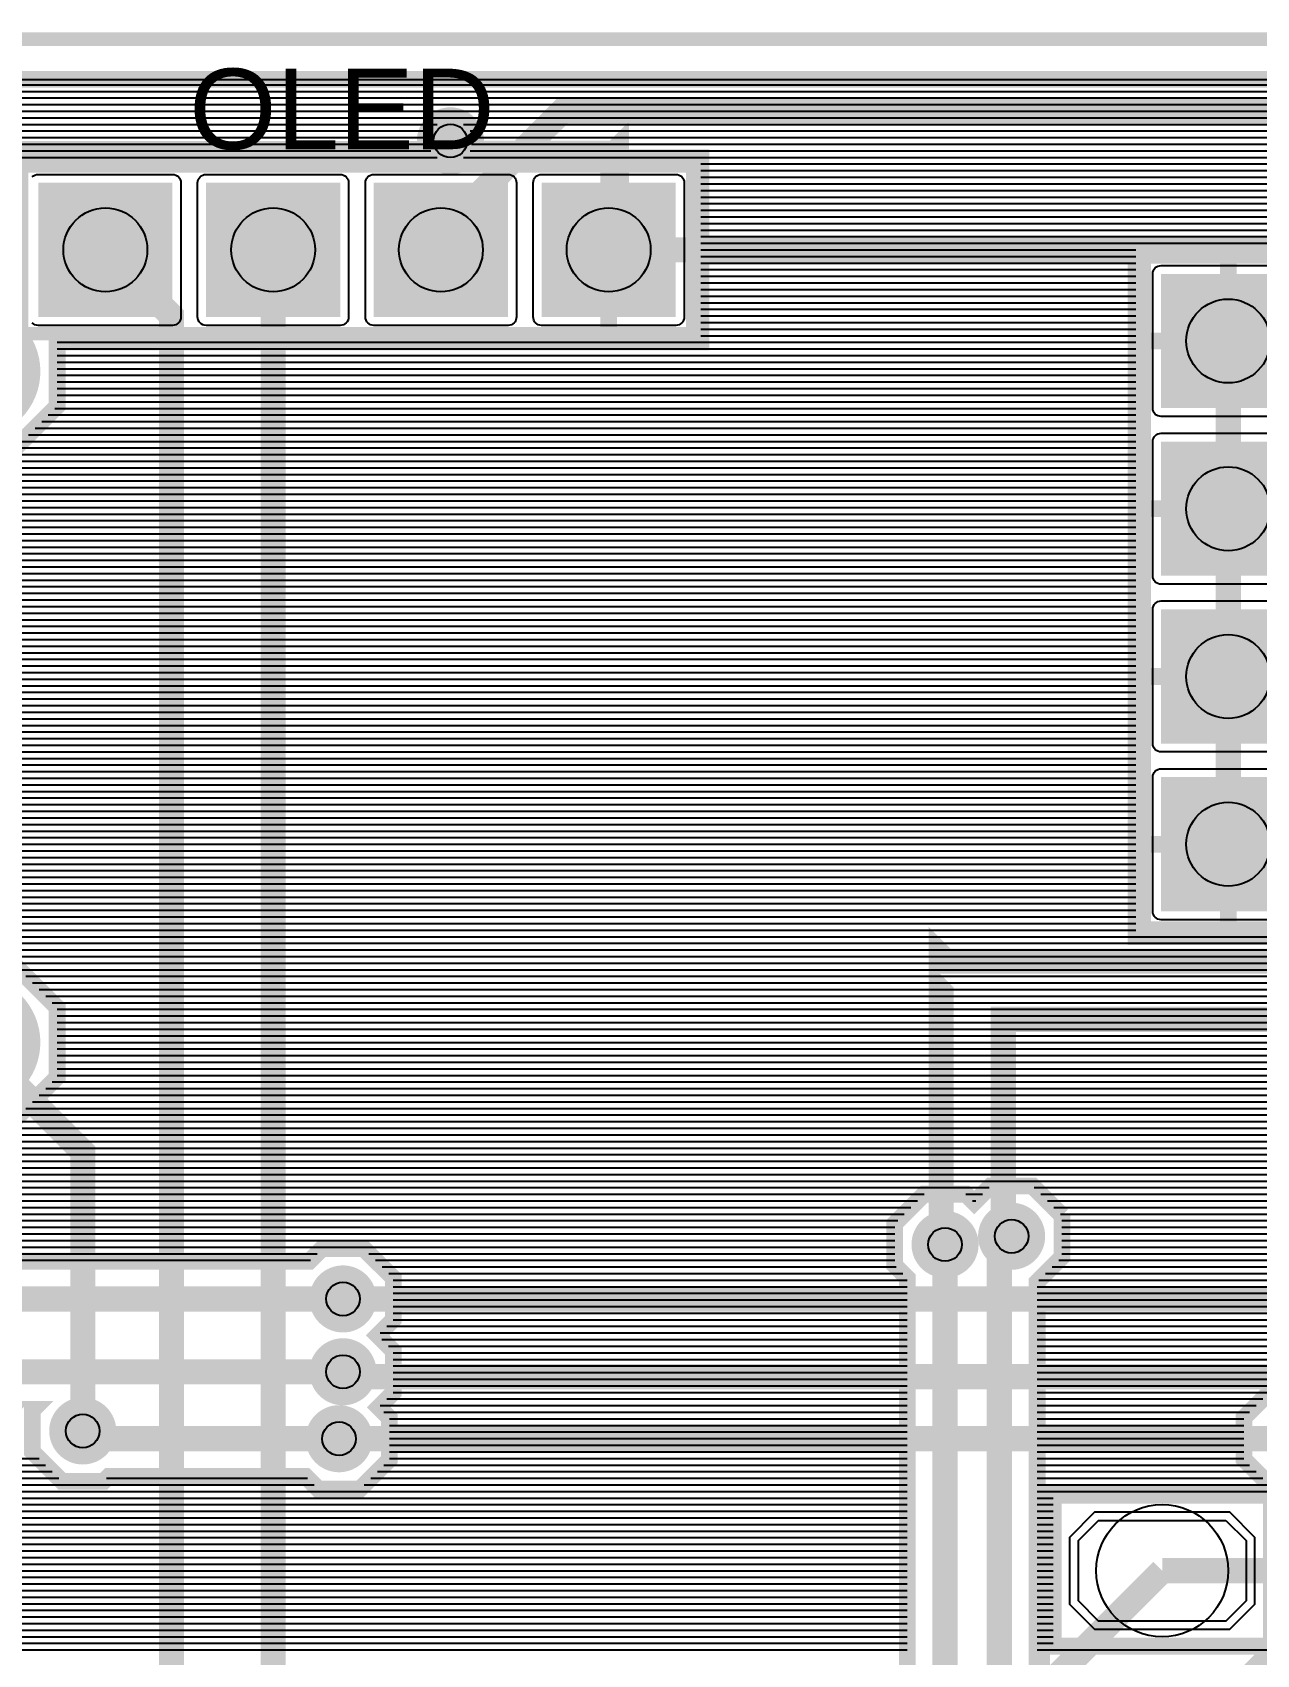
# Model space of a CAD drawing. Header units: inches. Extents: x -1.48 to 1.48, y -0.99 to 0.99.
# Drawn here: x -0.236 to 0.493, y 0.021 to 0.988 of the extents above; entities that cross this region are included whole.
import ezdxf

# ---------------------------------------------------------------- set-up
doc = ezdxf.new("R2010")
doc.units = ezdxf.units.IN
doc.layers.get('0').update_dxf_attribs({"linetype": 'CONTINUOUS'})

# ---------------------------------------------------------------- blocks, each defined once
blk = doc.blocks.new('EPAD')
at = {"const_width": 0.5}
blk.add_lwpolyline([(-0.25, 0, 1), (0.25, 0, 1)], format="xyb", close=True, dxfattribs=at)
blk = doc.blocks.new('RPAD')
blk.add_trace([(-0.5, -0.5), (-0.5, 0.5), (0.5, -0.5), (0.5, 0.5)])

msp = doc.modelspace()

# ---------------------------------------------------------------- linework, layer by layer
for points, const_width in [([(-1.476378, -0.984252), (1.476378, -0.984252), (1.476378, 0.984252), (-1.476378, 0.984252), (-1.476378, -0.984252)], 0.008), ([(-1.476378, -0.984252), (1.476378, -0.984252), (1.476378, 0.984252), (-1.476378, 0.984252), (-1.476378, -0.984252)], 0.008), ([(1.452378, -0.960252), (-1.452378, -0.960252), (-1.452378, 0.960252), (1.452378, 0.960252), (1.452378, -0.960252)], 0.01), ([(1.34252, 0.071244), (1.34252, 0.846488), (1.247357, 0.94165), (0.079604, 0.94165), (0.007087, 0.869133), (0.007087, 0.858645)], 0.015), ([(0.025244, 0.928798), (0.025244, 0.918443), (0.020445, 0.913645), (0.162086, 0.913645), (0.162086, 0.803646), (-0.221654, 0.803646), (-0.221654, 0.765494), (-0.250943, 0.736205), (-0.292364, 0.736205), (-0.321653, 0.765494), (-0.321653, 0.806915), (-0.292364, 0.836204), (-0.250943, 0.836204), (-0.247913, 0.833174), (-0.247913, 0.913645), (0.005042, 0.913645), (0.000244, 0.918443), (0.000244, 0.928798), (0.007566, 0.936121), (0.017921, 0.936121), (0.025244, 0.928798)], 0.01), ([(-0.862205, 0.583055), (-0.862205, 0.683055), (-0.862205, 0.783055), (-0.729146, 0.916113), (0.018701, 0.916113), (0.019476, 0.916889), (0.012744, 0.923621)], 0.015), ([(0.012744, 0.923621), (0.020213, 0.916152), (0.110754, 0.916152), (0.111779, 0.917178), (0.111779, 0.863338), (0.107087, 0.858645)], 0.015), ([(-0.242913, 0.808645), (0.157087, 0.808645), (0.157087, 0.908645), (-0.242913, 0.908645), (-0.242913, 0.808645)], 0.008), ([(-0.242913, 0.808645), (0.157087, 0.808645), (0.157087, 0.908645), (-0.242913, 0.908645), (-0.242913, 0.808645)], 0.008), ([(0.107087, 0.913645), (0.107087, 0.858645)], 0.01), ([(-0.192913, 0.858645), (-0.153543, 0.819275), (-0.153543, -0.007496), (-0.153543, -0.046867), (-0.035433, -0.164977)], 0.015), ([(-0.092913, 0.858645), (-0.092913, -0.051904), (0.031733, -0.176551), (0.070994, -0.215811), (0.070994, -0.215811), (0.073308, -0.213496)], 0.015), ([(0.107087, 0.858645), (0.530709, 0.858645)], 0.015), ([(0.162086, 0.858645), (0.107087, 0.858645)], 0.01), ([(0.107087, 0.803646), (0.107087, 0.858645)], 0.01), ([(0.531378, 0.749315), (0.531378, 0.449315), (0.421378, 0.449315), (0.421378, 0.859314), (0.531378, 0.859314), (0.531378, 0.749315)], 0.01), ([(0.476378, 0.804315), (0.530709, 0.858645)], 0.015), ([(0.476378, 0.859314), (0.476378, 0.804315)], 0.01), ([(0.426378, 0.454315), (0.526378, 0.454315), (0.526378, 0.854315), (0.426378, 0.854315), (0.426378, 0.454315)], 0.008), ([(0.426378, 0.454315), (0.526378, 0.454315), (0.526378, 0.854315), (0.426378, 0.854315), (0.426378, 0.454315)], 0.008), ([(0.633858, 0.819275), (0.627388, 0.819275), (0.533885, 0.725772), (0.533885, 0.436421), (0.532098, 0.434633), (0.307561, 0.434633), (0.305246, 0.436948), (0.305246, 0.268024), (0.307561, 0.26571)], 0.015), ([(0.909449, 0.819275), (1.053419, 0.819275), (1.062143, 0.81055), (1.062143, 0.305921), (1.032822, 0.2766), (0.758131, 0.2766), (0.622329, 0.140798), (0.452775, -0.028756), (0.437008, -0.028756)], 0.015), ([(0.421378, 0.804315), (0.476378, 0.804315)], 0.01), ([(0.476378, 0.504315), (0.476378, 0.604315), (0.476378, 0.704315), (0.476378, 0.804315)], 0.015), ([(0.531378, 0.804315), (0.476378, 0.804315)], 0.01), ([(0.633858, 0.719275), (0.626925, 0.719275), (0.576079, 0.668429), (0.576079, 0.399911), (0.342283, 0.399911), (0.342283, 0.265652), (0.347235, 0.270604)], 0.015), ([(0.909449, 0.719275), (0.983559, 0.645165), (0.983559, 0.333772), (0.791339, 0.333772), (0.742029, 0.297524), (0.515748, 0.071244), (0.437008, 0.071244)], 0.015), ([(0.421378, 0.704315), (0.476378, 0.704315)], 0.01), ([(0.531378, 0.704315), (0.476378, 0.704315)], 0.01), ([(0.421378, 0.604315), (0.476378, 0.604315)], 0.01), ([(0.531378, 0.604315), (0.476378, 0.604315)], 0.01), ([(0.421378, 0.504315), (0.476378, 0.504315)], 0.01), ([(0.476378, 0.449315), (0.476378, 0.504315)], 0.01), ([(0.531378, 0.504315), (0.476378, 0.504315)], 0.01), ([(-0.250943, 0.336205), (-0.292364, 0.336205), (-0.321653, 0.365494), (-0.321653, 0.406915), (-0.292364, 0.436204), (-0.250943, 0.436204), (-0.221654, 0.406915), (-0.221654, 0.365494), (-0.250943, 0.336205)], 0.01), ([(-0.206401, 0.154541), (-0.206401, 0.320952), (-0.271654, 0.386204)], 0.015), ([(0.285061, -0.135718), (0.285061, 0.245783), (0.277561, 0.253283), (0.277561, 0.278136), (0.295134, 0.295709), (0.319987, 0.295709), (0.324951, 0.290745), (0.334809, 0.300603), (0.359661, 0.300603), (0.377235, 0.28303)], 0.01), ([(0.377235, 0.28303), (0.377235, 0.258177), (0.362468, 0.24341), (0.362468, -0.107682), (0.372008, -0.107682), (0.372008, -0.083757), (0.502007, -0.083757)], 0.01), ([(0.307561, 0.26571), (0.307561, -0.155644)], 0.015), ([(0.347235, 0.270604), (0.339968, 0.263337), (0.339968, -0.123237), (0.346913, -0.130181), (0.435583, -0.130181), (0.437008, -0.128756)], 0.015), ([(-0.360086, 0.255744), (-0.071235, 0.255744), (-0.063735, 0.263244), (-0.038882, 0.263244), (-0.021309, 0.24567), (-0.021309, 0.220818), (-0.030595, 0.211532), (-0.021309, 0.202246), (-0.021309, 0.177393), (-0.029994, 0.168708), (-0.023624, 0.162337), (-0.023624, 0.137484), (-0.041197, 0.119911), (-0.06605, 0.119911), (-0.07355, 0.127411), (-0.191105, 0.127411), (-0.193975, 0.124541), (-0.218828, 0.124541), (-0.236401, 0.142114), (-0.236401, 0.166967), (-0.236048, 0.16732), (-0.251261, 0.16732)], 0.01), ([(-0.051309, 0.233244), (-0.380012, 0.233244), (-0.382327, 0.235559)], 0.015), ([(0.566747, 0.233244), (-0.051309, 0.233244)], 0.015), ([(-0.051309, 0.18982), (-0.271188, 0.18982), (-0.271654, 0.189354)], 0.015), ([(0.576006, 0.186948), (-0.048994, 0.186948), (-0.051309, 0.189263), (-0.051309, 0.18982)], 0.015), ([(0.503322, 0.119984), (0.485748, 0.137557), (0.485748, 0.16241), (0.503322, 0.179983)], 0.01), ([(-0.053623, 0.149911), (-0.201771, 0.149911), (-0.204086, 0.152226), (-0.206401, 0.154541)], 0.015), ([(0.515748, 0.149984), (-0.05355, 0.149984), (-0.053623, 0.149911)], 0.015), ([(0.366142, -0.673638), (0.503937, -0.673638), (0.503937, 0.1177), (0.366142, 0.1177), (0.366142, -0.673638)], 0.008), ([(0.366142, -0.673638), (0.503937, -0.673638), (0.503937, 0.1177), (0.366142, 0.1177), (0.366142, -0.673638)], 0.008), ([(0.502007, 0.116243), (0.502007, 0.026244), (0.372008, 0.026244), (0.372008, 0.116243), (0.502007, 0.116243)], 0.01), ([(0.437008, 0.071244), (0.020396, -0.345368), (-0.425224, -0.345368), (-0.682169, -0.602313), (-0.682169, -0.706479), (-0.678696, -0.706479)], 0.015)]:
    msp.add_lwpolyline(points, dxfattribs=dict(const_width=const_width))
for points in [[(-1.452378, 0.960252), (1.452378, 0.960252)], [(-1.452378, 0.95707), (1.452378, 0.95707)], [(-1.452378, 0.953133), (1.452378, 0.953133)], [(-1.452378, 0.949196), (1.452378, 0.949196)], [(-1.452378, 0.945259), (1.452378, 0.945259)], [(-1.452378, 0.941322), (1.452378, 0.941322)], [(-1.452378, 0.937385), (1.452378, 0.937385)], [(-1.452378, 0.933448), (0.004894, 0.933448)], [(-1.452378, 0.929511), (0.000957, 0.929511)], [(0.020594, 0.933448), (1.452378, 0.933448)], [(0.024531, 0.929511), (1.452378, 0.929511)], [(-1.452378, 0.925574), (0.000244, 0.925574)], [(-1.452378, 0.921637), (0.000244, 0.921637)], [(0.025244, 0.925574), (1.452378, 0.925574)], [(0.025244, 0.921637), (1.452378, 0.921637)], [(-1.452378, 0.9177), (0.000987, 0.9177)], [(-1.452378, 0.913763), (0.004924, 0.913763)], [(0.020564, 0.913763), (1.452378, 0.913763)], [(0.024501, 0.9177), (1.452378, 0.9177)], [(0.162086, 0.909826), (1.452378, 0.909826)], [(-0.236468, 0.9022), (-0.235731, 0.902805), (-0.234881, 0.903259), (-0.233936, 0.903546), (-0.232913, 0.903645), (-0.232913, 0.903645), (-0.152913, 0.903645), (-0.151891, 0.903546), (-0.150946, 0.903259), (-0.150095, 0.902805), (-0.149359, 0.9022), (-0.148754, 0.901463), (-0.148299, 0.900613), (-0.148013, 0.899668), (-0.147913, 0.898645), (-0.147913, 0.818645), (-0.148013, 0.817623), (-0.148299, 0.816678), (-0.148754, 0.815828), (-0.149359, 0.815091), (-0.150095, 0.814486), (-0.150946, 0.814031), (-0.151891, 0.813745), (-0.152913, 0.813645), (-0.232913, 0.813645), (-0.233936, 0.813745), (-0.234881, 0.814031), (-0.235731, 0.814486), (-0.236468, 0.815091)], [(0.162086, 0.905889), (1.452378, 0.905889)], [(0.162086, 0.901952), (1.452378, 0.901952)], [(0.162086, 0.898015), (1.452378, 0.898015)], [(0.162086, 0.894078), (1.452378, 0.894078)], [(0.162086, 0.890141), (1.452378, 0.890141)], [(0.162086, 0.886204), (1.452378, 0.886204)], [(0.162086, 0.882267), (1.452378, 0.882267)], [(0.162086, 0.87833), (1.452378, 0.87833)], [(0.162086, 0.874393), (1.452378, 0.874393)], [(0.162086, 0.870456), (0.578859, 0.870456)], [(0.162086, 0.866519), (0.578859, 0.866519)], [(0.162086, 0.862582), (0.578859, 0.862582)], [(0.162086, 0.858645), (0.421378, 0.858645)], [(0.162086, 0.854708), (0.421378, 0.854708)], [(0.162086, 0.850771), (0.421378, 0.850771)], [(0.162086, 0.846834), (0.421378, 0.846834)], [(0.162086, 0.842897), (0.421378, 0.842897)], [(0.516378, 0.759315), (0.436378, 0.759315), (0.435356, 0.759414), (0.43441, 0.7597), (0.43356, 0.760155), (0.432823, 0.76076), (0.432219, 0.761496), (0.431764, 0.762347), (0.431478, 0.763292), (0.431378, 0.764315), (0.431378, 0.844315), (0.431478, 0.845337), (0.431764, 0.846282), (0.432219, 0.847133), (0.432823, 0.847869), (0.43356, 0.848474), (0.43441, 0.848929), (0.435356, 0.849215), (0.436378, 0.849315), (0.516378, 0.849315)], [(0.162086, 0.83896), (0.421378, 0.83896)], [(0.162086, 0.835023), (0.421378, 0.835023)], [(0.162086, 0.831086), (0.421378, 0.831086)], [(0.162086, 0.827149), (0.421378, 0.827149)], [(0.162086, 0.823212), (0.421378, 0.823212)], [(0.162086, 0.819275), (0.421378, 0.819275)], [(0.162086, 0.815338), (0.421378, 0.815338)], [(-0.221654, 0.803527), (0.421378, 0.803527)], [(0.162086, 0.811401), (0.421378, 0.811401)], [(0.162086, 0.807464), (0.421378, 0.807464)], [(-0.221654, 0.79959), (0.421378, 0.79959)], [(-0.221654, 0.795653), (0.421378, 0.795653)], [(-0.221654, 0.791716), (0.421378, 0.791716)], [(-0.221654, 0.787779), (0.421378, 0.787779)], [(-0.221654, 0.783842), (0.421378, 0.783842)], [(-0.221654, 0.779905), (0.421378, 0.779905)], [(-0.221654, 0.775968), (0.421378, 0.775968)], [(-0.222991, 0.764157), (0.421378, 0.764157)], [(-0.221654, 0.772031), (0.421378, 0.772031)], [(-0.221654, 0.768094), (0.421378, 0.768094)], [(-0.230865, 0.756283), (0.421378, 0.756283)], [(-0.226928, 0.76022), (0.421378, 0.76022)], [(-0.238739, 0.748409), (0.421378, 0.748409)], [(-0.234802, 0.752346), (0.421378, 0.752346)], [(0.516378, 0.659315), (0.436378, 0.659315), (0.435356, 0.659414), (0.43441, 0.6597), (0.43356, 0.660155), (0.432823, 0.66076), (0.432219, 0.661496), (0.431764, 0.662347), (0.431478, 0.663292), (0.431378, 0.664315), (0.431378, 0.744315), (0.431478, 0.745337), (0.431764, 0.746282), (0.432219, 0.747133), (0.432823, 0.747869), (0.43356, 0.748474), (0.43441, 0.748929), (0.435356, 0.749215), (0.436378, 0.749315), (0.516378, 0.749315)], [(-0.25055, 0.736598), (0.421378, 0.736598)], [(-0.246613, 0.740535), (0.421378, 0.740535)], [(-0.242676, 0.744472), (0.421378, 0.744472)], [(-0.610355, 0.732661), (0.421378, 0.732661)], [(-0.610355, 0.728724), (0.421378, 0.728724)], [(-0.610355, 0.724787), (0.421378, 0.724787)], [(-0.610355, 0.72085), (0.421378, 0.72085)], [(-0.610355, 0.716913), (0.421378, 0.716913)], [(-0.610355, 0.712976), (0.421378, 0.712976)], [(-0.610355, 0.709039), (0.421378, 0.709039)], [(-0.610355, 0.705102), (0.421378, 0.705102)], [(-0.610355, 0.701165), (0.421378, 0.701165)], [(-0.443673, 0.697228), (0.421378, 0.697228)], [(-0.439736, 0.693291), (0.421378, 0.693291)], [(-0.435799, 0.689354), (0.421378, 0.689354)], [(-0.431862, 0.685417), (0.421378, 0.685417)], [(-0.429925, 0.68148), (0.421378, 0.68148)], [(-0.429925, 0.677543), (0.421378, 0.677543)], [(-0.429925, 0.673606), (0.421378, 0.673606)], [(-0.429925, 0.669669), (0.421378, 0.669669)], [(-0.430695, 0.657858), (0.421378, 0.657858)], [(-0.429925, 0.665732), (0.421378, 0.665732)], [(-0.429925, 0.661795), (0.421378, 0.661795)], [(-0.438569, 0.649984), (0.421378, 0.649984)], [(-0.434632, 0.653921), (0.421378, 0.653921)], [(0.516378, 0.559315), (0.436378, 0.559315), (0.435356, 0.559414), (0.43441, 0.5597), (0.43356, 0.560155), (0.432823, 0.56076), (0.432219, 0.561496), (0.431764, 0.562347), (0.431478, 0.563292), (0.431378, 0.564315), (0.431378, 0.644315), (0.431478, 0.645337), (0.431764, 0.646282), (0.432219, 0.647133), (0.432823, 0.647869), (0.43356, 0.648474), (0.43441, 0.648929), (0.435356, 0.649215), (0.436378, 0.649315), (0.516378, 0.649315)], [(-0.446443, 0.64211), (0.421378, 0.64211)], [(-0.442506, 0.646047), (0.421378, 0.646047)], [(-0.610355, 0.638173), (0.421378, 0.638173)], [(-0.610355, 0.634236), (0.421378, 0.634236)], [(-0.610355, 0.630299), (0.421378, 0.630299)], [(-0.610355, 0.626362), (0.421378, 0.626362)], [(-0.610355, 0.622425), (0.421378, 0.622425)], [(-0.610355, 0.618488), (0.421378, 0.618488)], [(-0.610355, 0.614551), (0.421378, 0.614551)], [(-0.610355, 0.610614), (0.421378, 0.610614)], [(-0.610355, 0.606677), (0.421378, 0.606677)], [(-0.610355, 0.60274), (0.421378, 0.60274)], [(-0.610355, 0.598803), (0.421378, 0.598803)], [(-0.610355, 0.594866), (0.421378, 0.594866)], [(-0.610355, 0.590929), (0.421378, 0.590929)], [(-0.610355, 0.586992), (0.421378, 0.586992)], [(-0.610355, 0.583055), (0.421378, 0.583055)], [(-0.610355, 0.579118), (0.421378, 0.579118)], [(-0.610355, 0.575181), (0.421378, 0.575181)], [(-0.610355, 0.571244), (0.421378, 0.571244)], [(-0.610355, 0.567307), (0.421378, 0.567307)], [(-0.610355, 0.56337), (0.421378, 0.56337)], [(-0.610355, 0.559433), (0.421378, 0.559433)], [(-0.610355, 0.555496), (0.421378, 0.555496)], [(-0.610355, 0.551559), (0.421378, 0.551559)], [(-0.610355, 0.547622), (0.421378, 0.547622)], [(-0.610355, 0.543685), (0.421378, 0.543685)], [(0.516378, 0.459315), (0.436378, 0.459315), (0.435356, 0.459414), (0.43441, 0.4597), (0.43356, 0.460155), (0.432823, 0.46076), (0.432219, 0.461496), (0.431764, 0.462347), (0.431478, 0.463292), (0.431378, 0.464315), (0.431378, 0.544315), (0.431478, 0.545337), (0.431764, 0.546282), (0.432219, 0.547133), (0.432823, 0.547869), (0.43356, 0.548474), (0.43441, 0.548929), (0.435356, 0.549215), (0.436378, 0.549315), (0.516378, 0.549315)], [(-0.610355, 0.539748), (0.421378, 0.539748)], [(-0.610355, 0.535811), (0.421378, 0.535811)], [(-0.610355, 0.531874), (0.421378, 0.531874)], [(-1.452378, 0.527937), (0.421378, 0.527937)], [(-1.452378, 0.524), (0.421378, 0.524)], [(-1.452378, 0.520063), (0.421378, 0.520063)], [(-1.452378, 0.516126), (0.421378, 0.516126)], [(-1.452378, 0.512189), (0.421378, 0.512189)], [(-1.452378, 0.508252), (0.421378, 0.508252)], [(-1.452378, 0.504315), (0.421378, 0.504315)], [(-1.452378, 0.500378), (0.421378, 0.500378)], [(-1.452378, 0.496441), (0.421378, 0.496441)], [(-1.452378, 0.492504), (0.421378, 0.492504)], [(-1.452378, 0.488567), (0.421378, 0.488567)], [(-1.452378, 0.48463), (0.421378, 0.48463)], [(-1.452378, 0.480693), (0.421378, 0.480693)], [(-1.452378, 0.476756), (0.421378, 0.476756)], [(-0.725315, 0.472819), (0.421378, 0.472819)], [(-0.725315, 0.468881), (0.421378, 0.468881)], [(-0.725315, 0.464944), (0.421378, 0.464944)], [(-0.725315, 0.461007), (0.421378, 0.461007)], [(-0.725315, 0.45707), (0.421378, 0.45707)], [(-0.725315, 0.453133), (0.421378, 0.453133)], [(-0.725315, 0.449196), (0.833904, 0.449196)], [(-0.725315, 0.445259), (0.835987, 0.445259)], [(-0.725315, 0.441322), (0.835987, 0.441322)], [(-0.725315, 0.437385), (0.835987, 0.437385)], [(-0.248187, 0.433448), (0.835987, 0.433448)], [(-0.24425, 0.429511), (0.835987, 0.429511)], [(-0.240313, 0.425574), (0.835987, 0.425574)], [(-0.236376, 0.421637), (0.835987, 0.421637)], [(-0.232439, 0.4177), (0.835987, 0.4177)], [(-0.228502, 0.413763), (0.835987, 0.413763)], [(-0.224565, 0.409826), (0.835987, 0.409826)], [(-0.221654, 0.405889), (0.835987, 0.405889)], [(-0.221654, 0.401952), (0.835987, 0.401952)], [(-0.221654, 0.398015), (0.835987, 0.398015)], [(-0.221654, 0.394078), (0.835987, 0.394078)], [(-0.221654, 0.390141), (0.835987, 0.390141)], [(-0.221654, 0.386204), (0.835987, 0.386204)], [(-0.221654, 0.382267), (0.835987, 0.382267)], [(-0.221654, 0.37833), (0.835987, 0.37833)], [(-0.221654, 0.374393), (0.835987, 0.374393)], [(-0.221654, 0.370456), (0.835987, 0.370456)], [(-0.228502, 0.358645), (0.835987, 0.358645)], [(-0.224565, 0.362582), (0.835987, 0.362582)], [(-0.221654, 0.366519), (0.835987, 0.366519)], [(-0.236376, 0.350771), (0.835987, 0.350771)], [(-0.232439, 0.354708), (0.835987, 0.354708)], [(-0.248187, 0.33896), (0.835987, 0.33896)], [(-0.24425, 0.342897), (0.835987, 0.342897)], [(-0.240313, 0.346834), (0.835987, 0.346834)], [(-1.452378, 0.335023), (0.835987, 0.335023)], [(-1.452378, 0.331086), (0.835987, 0.331086)], [(-1.452378, 0.327149), (0.835987, 0.327149)], [(-1.452378, 0.323212), (0.835987, 0.323212)], [(-1.452378, 0.319275), (0.835987, 0.319275)], [(-1.452378, 0.315338), (0.835987, 0.315338)], [(-1.452378, 0.311401), (0.835987, 0.311401)], [(-1.452378, 0.307464), (0.835987, 0.307464)], [(-1.452378, 0.303527), (0.835987, 0.303527)], [(-1.452378, 0.29959), (0.333796, 0.29959)], [(-1.452378, 0.295653), (0.295078, 0.295653)], [(-1.452378, 0.291716), (0.291141, 0.291716)], [(0.320043, 0.295653), (0.329859, 0.295653)], [(0.32398, 0.291716), (0.325922, 0.291716)], [(0.360674, 0.29959), (0.835987, 0.29959)], [(0.364611, 0.295653), (0.835987, 0.295653)], [(0.368548, 0.291716), (0.835987, 0.291716)], [(-1.452378, 0.287779), (0.287204, 0.287779)], [(-1.452378, 0.283842), (0.283267, 0.283842)], [(0.372485, 0.287779), (0.835987, 0.287779)], [(0.376422, 0.283842), (0.835987, 0.283842)], [(-1.452378, 0.279905), (0.27933, 0.279905)], [(-1.452378, 0.275968), (0.277561, 0.275968)], [(-1.452378, 0.272031), (0.277561, 0.272031)], [(0.377235, 0.279905), (0.835987, 0.279905)], [(0.377235, 0.275968), (0.835987, 0.275968)], [(0.377235, 0.272031), (0.835987, 0.272031)], [(-1.452378, 0.268094), (0.277561, 0.268094)], [(-0.368499, 0.264157), (0.277561, 0.264157)], [(0.377235, 0.268094), (0.835987, 0.268094)], [(0.377235, 0.264157), (0.835987, 0.264157)], [(-0.364562, 0.26022), (-0.066759, 0.26022)], [(-0.360625, 0.256283), (-0.070696, 0.256283)], [(-0.035859, 0.26022), (0.277561, 0.26022)], [(-0.031922, 0.256283), (0.277561, 0.256283)], [(-0.027985, 0.252346), (0.278498, 0.252346)], [(0.371404, 0.252346), (0.543423, 0.252346)], [(0.375341, 0.256283), (0.54736, 0.256283)], [(0.377235, 0.26022), (0.551297, 0.26022)], [(-0.024048, 0.248409), (0.282435, 0.248409)], [(-0.021309, 0.244472), (0.285061, 0.244472)], [(0.36353, 0.244472), (0.536748, 0.244472)], [(0.367467, 0.248409), (0.539486, 0.248409)], [(-0.021309, 0.240535), (0.285061, 0.240535)], [(-0.021309, 0.236598), (0.285061, 0.236598)], [(-0.021309, 0.232661), (0.285061, 0.232661)], [(0.362468, 0.240535), (0.536748, 0.240535)], [(0.362468, 0.236598), (0.536748, 0.236598)], [(0.362468, 0.232661), (0.536748, 0.232661)], [(-0.021309, 0.228724), (0.285061, 0.228724)], [(-0.021309, 0.224787), (0.285061, 0.224787)], [(0.362468, 0.228724), (0.536748, 0.228724)], [(0.362468, 0.224787), (0.536748, 0.224787)], [(-0.029151, 0.212976), (0.285061, 0.212976)], [(-0.025214, 0.216913), (0.285061, 0.216913)], [(-0.021309, 0.22085), (0.285061, 0.22085)], [(0.362468, 0.22085), (0.536748, 0.22085)], [(0.362468, 0.216913), (0.540652, 0.216913)], [(0.362468, 0.212976), (0.544589, 0.212976)], [(-0.028102, 0.209039), (0.285061, 0.209039)], [(-0.024165, 0.205102), (0.285061, 0.205102)], [(0.362468, 0.209039), (0.548526, 0.209039)], [(0.362468, 0.205102), (0.551735, 0.205102)], [(-0.021309, 0.201165), (0.285061, 0.201165)], [(-0.021309, 0.197228), (0.285061, 0.197228)], [(0.362468, 0.201165), (0.547798, 0.201165)], [(0.362468, 0.197228), (0.546007, 0.197228)], [(-0.021309, 0.193291), (0.285061, 0.193291)], [(-0.021309, 0.189354), (0.285061, 0.189354)], [(-0.021309, 0.185417), (0.285061, 0.185417)], [(0.362468, 0.193291), (0.546007, 0.193291)], [(0.362468, 0.189354), (0.546007, 0.189354)], [(0.362468, 0.185417), (0.546007, 0.185417)], [(-0.021309, 0.18148), (0.285061, 0.18148)], [(-0.021309, 0.177543), (0.285061, 0.177543)], [(0.362468, 0.18148), (0.546007, 0.18148)], [(0.362468, 0.177543), (0.500881, 0.177543)], [(-0.029033, 0.169669), (0.285061, 0.169669)], [(-0.027019, 0.165732), (0.285061, 0.165732)], [(-0.025096, 0.173606), (0.285061, 0.173606)], [(0.362468, 0.173606), (0.496944, 0.173606)], [(0.362468, 0.169669), (0.493007, 0.169669)], [(0.362468, 0.165732), (0.48907, 0.165732)], [(-0.023624, 0.161795), (0.285061, 0.161795)], [(-0.023624, 0.157858), (0.285061, 0.157858)], [(0.362468, 0.161795), (0.485748, 0.161795)], [(0.362468, 0.157858), (0.485748, 0.157858)], [(-0.023624, 0.153921), (0.285061, 0.153921)], [(-0.023624, 0.149984), (0.285061, 0.149984)], [(-0.023624, 0.146047), (0.285061, 0.146047)], [(0.362468, 0.153921), (0.485748, 0.153921)], [(0.362468, 0.149984), (0.485748, 0.149984)], [(0.362468, 0.146047), (0.485748, 0.146047)], [(-1.452378, 0.138173), (-0.232459, 0.138173)], [(-0.023624, 0.14211), (0.285061, 0.14211)], [(-0.023624, 0.138173), (0.285061, 0.138173)], [(0.362468, 0.14211), (0.485748, 0.14211)], [(0.362468, 0.138173), (0.485748, 0.138173)], [(-1.452378, 0.134236), (-0.228522, 0.134236)], [(-1.452378, 0.130299), (-0.224585, 0.130299)], [(-1.452378, 0.126362), (-0.220648, 0.126362)], [(-0.192154, 0.126362), (-0.0725, 0.126362)], [(-0.034746, 0.126362), (0.285061, 0.126362)], [(-0.030809, 0.130299), (0.285061, 0.130299)], [(-0.026872, 0.134236), (0.285061, 0.134236)], [(0.362468, 0.134236), (0.48907, 0.134236)], [(0.362468, 0.130299), (0.493007, 0.130299)], [(0.362468, 0.126362), (0.496944, 0.126362)], [(-1.452378, 0.122425), (-0.068563, 0.122425)], [(-1.452378, 0.118488), (0.285061, 0.118488)], [(-0.038683, 0.122425), (0.285061, 0.122425)], [(0.362468, 0.122425), (0.500881, 0.122425)], [(0.362468, 0.118488), (0.835987, 0.118488)], [(-1.452378, 0.114551), (0.285061, 0.114551)], [(-1.452378, 0.110614), (0.285061, 0.110614)], [(-1.452378, 0.106677), (0.285061, 0.106677)], [(0.362468, 0.114551), (0.372008, 0.114551)], [(0.362468, 0.110614), (0.372008, 0.110614)], [(0.362468, 0.106677), (0.372008, 0.106677)], [(-1.452378, 0.10274), (0.285061, 0.10274)], [(-1.452378, 0.098803), (0.285061, 0.098803)], [(0.362468, 0.10274), (0.372008, 0.10274)], [(0.362468, 0.098803), (0.372008, 0.098803)], [(-1.452378, 0.094866), (0.285061, 0.094866)], [(-1.452378, 0.090929), (0.285061, 0.090929)], [(0.362468, 0.094866), (0.372008, 0.094866)], [(0.362468, 0.090929), (0.372008, 0.090929)], [(-1.452378, 0.086992), (0.285061, 0.086992)], [(-1.452378, 0.083055), (0.285061, 0.083055)], [(-1.452378, 0.079118), (0.285061, 0.079118)], [(0.362468, 0.086992), (0.372008, 0.086992)], [(0.362468, 0.083055), (0.372008, 0.083055)], [(0.362468, 0.079118), (0.372008, 0.079118)], [(-1.452378, 0.075181), (0.285061, 0.075181)], [(-1.452378, 0.071244), (0.285061, 0.071244)], [(0.362468, 0.075181), (0.372008, 0.075181)], [(0.362468, 0.071244), (0.372008, 0.071244)], [(-1.452378, 0.067307), (0.285061, 0.067307)], [(-1.452378, 0.06337), (0.285061, 0.06337)], [(-1.452378, 0.059433), (0.285061, 0.059433)], [(0.362468, 0.067307), (0.372008, 0.067307)], [(0.362468, 0.06337), (0.372008, 0.06337)], [(0.362468, 0.059433), (0.372008, 0.059433)], [(-1.452378, 0.055496), (0.285061, 0.055496)], [(-1.452378, 0.051559), (0.285061, 0.051559)], [(0.362468, 0.055496), (0.372008, 0.055496)], [(0.362468, 0.051559), (0.372008, 0.051559)], [(-1.452378, 0.047622), (0.285061, 0.047622)], [(-1.452378, 0.043685), (0.285061, 0.043685)], [(-1.452378, 0.039748), (0.285061, 0.039748)], [(0.362468, 0.047622), (0.372008, 0.047622)], [(0.362468, 0.043685), (0.372008, 0.043685)], [(0.362468, 0.039748), (0.372008, 0.039748)], [(-1.452378, 0.035811), (0.285061, 0.035811)], [(-1.452378, 0.031874), (0.285061, 0.031874)], [(0.362468, 0.035811), (0.372008, 0.035811)], [(0.362468, 0.031874), (0.372008, 0.031874)], [(-1.452378, 0.027937), (0.285061, 0.027937)], [(-1.452378, 0.024), (0.285061, 0.024)], [(0.362468, 0.027937), (0.372008, 0.027937)], [(0.362468, 0.024), (0.846134, 0.024)]]:
    msp.add_lwpolyline(points)
for points in [[(-0.132913, 0.903645), (-0.052913, 0.903645), (-0.051891, 0.903546), (-0.050946, 0.903259), (-0.050095, 0.902805), (-0.049359, 0.9022), (-0.048754, 0.901463), (-0.048299, 0.900613), (-0.048013, 0.899668), (-0.047913, 0.898645), (-0.047913, 0.818645), (-0.048013, 0.817623), (-0.048299, 0.816678), (-0.048754, 0.815828), (-0.049359, 0.815091), (-0.050095, 0.814486), (-0.050946, 0.814031), (-0.051891, 0.813745), (-0.052913, 0.813645), (-0.132913, 0.813645), (-0.133936, 0.813745), (-0.134881, 0.814031), (-0.135731, 0.814486), (-0.136468, 0.815091), (-0.137073, 0.815828), (-0.137528, 0.816678), (-0.137814, 0.817623), (-0.137913, 0.818645), (-0.137913, 0.898645), (-0.137814, 0.899668), (-0.137528, 0.900613), (-0.137073, 0.901463), (-0.136468, 0.9022), (-0.135731, 0.902805), (-0.134881, 0.903259), (-0.133936, 0.903546), (-0.132913, 0.903645)], [(-0.032913, 0.903645), (0.047087, 0.903645), (0.048109, 0.903546), (0.049054, 0.903259), (0.049905, 0.902805), (0.050641, 0.9022), (0.051246, 0.901463), (0.051701, 0.900613), (0.051987, 0.899668), (0.052087, 0.898645), (0.052087, 0.818645), (0.051987, 0.817623), (0.051701, 0.816678), (0.051246, 0.815828), (0.050641, 0.815091), (0.049905, 0.814486), (0.049054, 0.814031), (0.048109, 0.813745), (0.047087, 0.813645), (-0.032913, 0.813645), (-0.033936, 0.813745), (-0.034881, 0.814031), (-0.035731, 0.814486), (-0.036468, 0.815091), (-0.037073, 0.815828), (-0.037528, 0.816678), (-0.037814, 0.817623), (-0.037913, 0.818645), (-0.037913, 0.898645), (-0.037814, 0.899668), (-0.037528, 0.900613), (-0.037073, 0.901463), (-0.036468, 0.9022), (-0.035731, 0.902805), (-0.034881, 0.903259), (-0.033936, 0.903546), (-0.032913, 0.903645)], [(0.067087, 0.903645), (0.147087, 0.903645), (0.148109, 0.903546), (0.149054, 0.903259), (0.149905, 0.902805), (0.150641, 0.9022), (0.151246, 0.901463), (0.151701, 0.900613), (0.151987, 0.899668), (0.152087, 0.898645), (0.152087, 0.818645), (0.151987, 0.817623), (0.151701, 0.816678), (0.151246, 0.815828), (0.150641, 0.815091), (0.149905, 0.814486), (0.149054, 0.814031), (0.148109, 0.813745), (0.147087, 0.813645), (0.067087, 0.813645), (0.066064, 0.813745), (0.065119, 0.814031), (0.064269, 0.814486), (0.063532, 0.815091), (0.062927, 0.815828), (0.062472, 0.816678), (0.062186, 0.817623), (0.062087, 0.818645), (0.062087, 0.898645), (0.062186, 0.899668), (0.062472, 0.900613), (0.062927, 0.901463), (0.063532, 0.9022), (0.064269, 0.902805), (0.065119, 0.903259), (0.066064, 0.903546), (0.067087, 0.903645)], [(0.492008, 0.091315), (0.492008, 0.051173), (0.477079, 0.036244), (0.396937, 0.036244), (0.382008, 0.051173), (0.382008, 0.091315), (0.396937, 0.106244), (0.477079, 0.106244), (0.492008, 0.091315)], [(0.475008, 0.101244), (0.487008, 0.089244), (0.487008, 0.053244), (0.475008, 0.041244), (0.399008, 0.041244), (0.387008, 0.053244), (0.387008, 0.089244), (0.399008, 0.101244), (0.475008, 0.101244)]]:
    msp.add_lwpolyline(points, close=True)
for centre, radius in [((0.012744, 0.923621), 0.01), ((-0.192913, 0.858645), 0.025), ((-0.092913, 0.858645), 0.025), ((0.007087, 0.858645), 0.025), ((0.107087, 0.858645), 0.025), ((0.476378, 0.804315), 0.025), ((0.476378, 0.704315), 0.025), ((0.476378, 0.604315), 0.025), ((0.476378, 0.504315), 0.025), ((0.347235, 0.270604), 0.01), ((0.307561, 0.26571), 0.01), ((-0.051309, 0.233244), 0.01), ((-0.051309, 0.18982), 0.01), ((-0.206401, 0.154541), 0.01), ((-0.053623, 0.149911), 0.01), ((0.437008, 0.071244), 0.03937)]:
    msp.add_circle(centre, radius)

# ---------------------------------------------------------------- block references
for name, p, xscale, yscale in [('EPAD', (0.012744, 0.923621), 0.04, 0.04), ('EPAD', (0.012744, 0.923621), 0.03, 0.03), ('RPAD', (-0.192913, 0.858645), 0.08, 0.08), ('RPAD', (-0.092913, 0.858645), 0.08, 0.08), ('RPAD', (0.007087, 0.858645), 0.08, 0.08), ('RPAD', (0.107087, 0.858645), 0.08, 0.08), ('EPAD', (-0.271654, 0.786204), 0.08, 0.08), ('EPAD', (-0.271654, 0.386204), 0.08, 0.08), ('EPAD', (0.347235, 0.270604), 0.04, 0.04), ('EPAD', (0.307561, 0.26571), 0.04, 0.04), ('EPAD', (0.307561, 0.26571), 0.03, 0.03), ('EPAD', (0.347235, 0.270604), 0.03, 0.03), ('EPAD', (-0.051309, 0.233244), 0.04, 0.04), ('EPAD', (-0.051309, 0.233244), 0.03, 0.03), ('EPAD', (-0.051309, 0.18982), 0.04, 0.04), ('EPAD', (-0.051309, 0.18982), 0.03, 0.03), ('EPAD', (-0.206401, 0.154541), 0.04, 0.04), ('EPAD', (-0.206401, 0.154541), 0.03, 0.03), ('EPAD', (-0.053623, 0.149911), 0.04, 0.04), ('EPAD', (-0.053623, 0.149911), 0.03, 0.03)]:
    msp.add_blockref(name, p, dxfattribs=dict(xscale=xscale, yscale=yscale))
at = {"xscale": 0.08, "yscale": 0.08, "rotation": -90}
for p in [(0.476378, 0.804315), (0.476378, 0.704315), (0.476378, 0.604315), (0.476378, 0.504315)]:
    msp.add_blockref('RPAD', p, dxfattribs=at)

# ---------------------------------------------------------------- texts
at = {"width": 1.041667}
msp.add_text('OLED', height=0.048, dxfattribs=at).set_placement((-0.142913, 0.918645))
msp.add_text('OLED', height=0.048, dxfattribs=at).set_placement((-0.142913, 0.918645))

doc.saveas('drawing.dxf')
